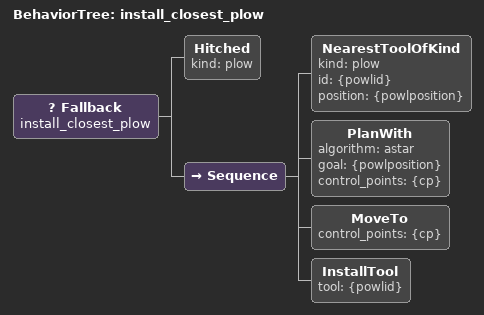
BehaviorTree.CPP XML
<?xml version="1.0"?>
<root BTCPP_format="4">
  <BehaviorTree ID="install_closest_plow">
    <Fallback name="install_closest_plow">
      <Hitched kind="plow"/>
      <Sequence>
        <NearestToolOfKind kind="plow" id="{powlid}" position="{powlposition}"/>
        <PlanWith algorithm="astar" goal="{powlposition}" control_points="{cp}"/>
        <MoveTo control_points="{cp}"/>
        <InstallTool tool="{powlid}"/>
      </Sequence>
    </Fallback>
  </BehaviorTree>

</root>
